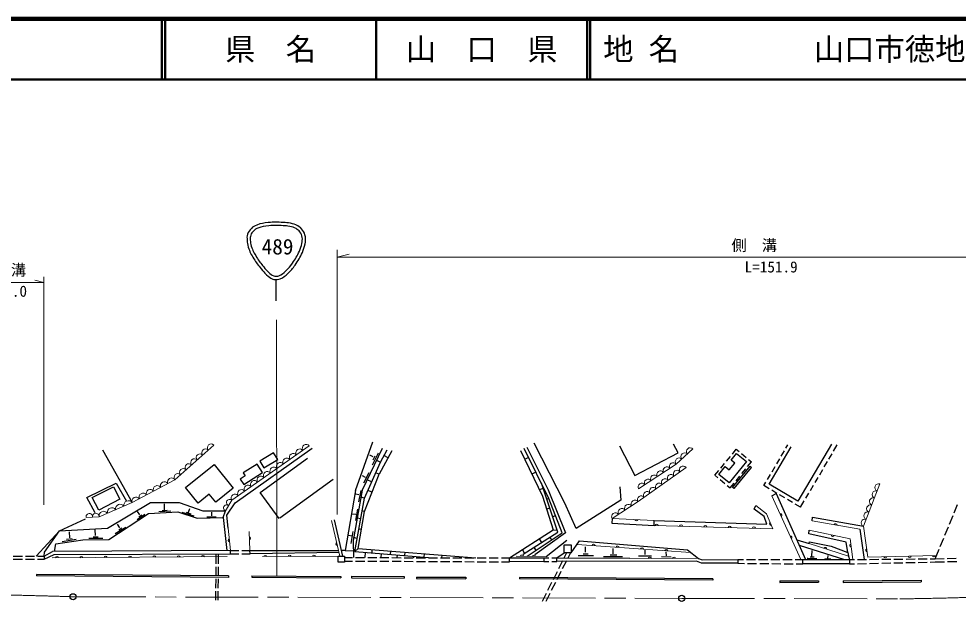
# Model space of a CAD drawing. Units: millimetres, scale not verified. Extents: x 40000 to 680000, y 20000 to 380000.
# Drawn here: x 274179 to 428815, y 283855 to 380000 of the extents above; entities that cross this region are included whole.
import ezdxf
from ezdxf.enums import TextEntityAlignment as Align

# ---------------------------------------------------------------- set-up
doc = ezdxf.new("R2010")
doc.units = ezdxf.units.MM
doc.header["$LTSCALE"] = 1000
doc.linetypes.add('CHAIN', pattern=[18.5, 12, -1.5, 3.5, -1.5])
for name, color, linetype, lineweight in [('M-BGD', 7, 'Continuous', 25), ('M-BMK', 2, 'CHAIN', 13), ('M-BMK-SRVR', 3, 'Continuous', 25), ('M-STR-HTXT', 7, 'Continuous', 13), ('M-STR-STRC', 7, 'Continuous', 25), ('M-TTL', 2, 'Continuous', 140), ('M-TTL-LINE', 7, 'Continuous', 50)]:
    doc.layers.add(name, color=color, linetype=linetype, lineweight=lineweight)
doc.layers.add('M-TTL-TXT', color=7, linetype='Continuous')
doc.styles.add('ＭＳ ゴシック', font='')
doc.styles.get('ＭＳ ゴシック').set_extended_font_data('MS Gothic')

msp = doc.modelspace()

# ---------------------------------------------------------------- linework, layer by layer
at = {"layer": 'M-BGD'}
for p, q in [((309771, 300366), (322493, 309344)), ((329619, 302372), (332451, 310406)), ((333990, 309283), (330718, 302445)), ((361440, 301091), (357390, 309291)), ((357811, 309546), (361345, 302501)), ((364062, 300340), (359032, 310205)), ((373055, 309730), (375611, 304879)), ((382702, 308614), (381954, 310035)), ((397693, 303438), (401322, 309577)), ((400460, 309345), (400785, 309895)), ((407957, 310015), (402419, 300645)), ((408300, 308864), (408917, 309909)), ((287971, 309066), (292849, 300404)), ((316124, 308603), (313839, 307241)), ((316794, 307479), (316124, 308603)), ((332511, 307918), (331947, 308222)), ((332424, 306615), (333401, 308591)), ((332533, 307440), (332848, 308081)), ((335577, 308916), (333526, 305058)), ((333697, 307060), (334796, 309112)), ((334972, 307779), (334294, 308176)), ((356739, 308966), (360370, 301457)), ((358103, 307848), (357438, 307520)), ((375611, 304879), (382702, 308614)), ((390681, 307243), (391317, 308015)), ((391431, 307412), (392333, 308506)), ((391635, 308401), (392287, 309193)), ((392287, 309193), (392774, 308791)), ((392333, 308506), (393975, 307154)), ((393160, 308473), (393932, 307837)), ((399696, 308053), (400205, 308914)), ((407536, 307573), (408045, 308434)), ((301625, 302879), (306339, 306684)), ((306339, 306684), (309475, 302800)), ((313404, 306740), (311116, 305285)), ((314286, 305352), (313404, 306740)), ((313839, 307241), (314509, 306117)), ((313926, 302047), (321696, 307691)), ((314509, 306117), (316794, 307479)), ((331060, 301126), (333697, 307060)), ((333087, 307396), (333697, 307060)), ((389409, 305036), (390465, 306318)), ((389727, 306086), (390363, 306858)), ((390465, 306318), (391122, 305777)), ((393975, 307154), (391089, 303651)), ((391122, 305777), (392049, 306903)), ((392049, 306903), (391431, 307412)), ((391681, 302914), (394560, 306409)), ((391935, 302705), (394814, 306200)), ((394153, 306326), (394805, 307117)), ((394318, 307519), (394805, 307117)), ((394814, 306200), (394560, 306409)), ((398170, 305471), (398679, 306331)), ((398933, 306762), (399442, 307623)), ((406773, 306281), (407282, 307142)), ((311431, 304790), (310635, 304284)), ((311116, 305285), (311431, 304790)), ((311203, 303391), (314286, 305352)), ((331241, 304553), (330775, 304792)), ((330981, 303631), (331838, 305357)), ((331084, 298953), (333526, 305058)), ((333526, 305058), (332923, 305320)), ((359297, 305431), (358612, 305093)), ((388757, 304908), (389409, 305700)), ((388757, 304908), (389245, 304507)), ((391089, 303651), (389409, 305036)), ((392246, 304011), (392882, 304782)), ((393199, 305168), (393835, 305940)), ((397407, 304179), (397916, 305040)), ((406010, 304990), (406519, 305851)), ((285405, 301228), (290215, 303597)), ((290215, 303597), (291900, 300667)), ((310635, 304284), (311203, 303391)), ((325912, 304192), (317170, 297842)), ((332265, 303839), (331528, 304139)), ((362899, 295515), (360201, 303599)), ((389630, 304189), (390402, 303553)), ((390788, 303235), (391276, 302833)), ((391276, 302833), (391928, 303625)), ((396827, 303199), (397152, 303749)), ((397685, 302692), (396827, 303199)), ((402419, 300645), (397693, 303438)), ((404484, 302407), (404992, 303268)), ((405247, 303699), (405756, 304560)), ((286280, 301225), (289757, 303013)), ((289757, 303013), (290811, 300965)), ((303689, 300322), (301625, 302879)), ((305525, 301805), (303689, 300322)), ((306597, 300477), (305525, 301805)), ((309475, 302800), (306597, 300477)), ((317013, 297797), (313926, 302047)), ((329619, 302372), (327928, 292512)), ((330718, 302445), (329204, 294167)), ((330179, 301681), (329636, 301790)), ((330147, 300553), (330526, 302409)), ((332342, 302098), (331619, 302386)), ((360497, 302714), (359864, 302503)), ((361345, 302501), (364154, 295444)), ((373097, 303002), (373268, 300828)), ((391935, 302705), (391681, 302914)), ((398977, 301928), (398116, 302437)), ((398159, 301515), (398876, 301886)), ((398876, 301886), (403696, 291047)), ((400268, 301165), (399407, 301674)), ((403720, 301116), (404229, 301977)), ((286748, 298738), (285405, 301228)), ((287334, 299177), (286280, 301225)), ((290811, 300965), (287334, 299177)), ((288775, 296198), (295856, 300398)), ((295856, 300398), (300569, 300423)), ((298190, 299243), (298157, 300203)), ((300569, 300423), (304473, 299055)), ((308452, 298315), (309771, 300366)), ((329497, 292384), (331060, 301126)), ((331060, 301126), (330504, 301279)), ((360370, 301457), (362144, 295901)), ((361440, 301091), (361084, 300953)), ((363649, 295411), (361440, 301091)), ((365918, 296140), (364062, 300340)), ((373268, 300828), (365918, 296140)), ((401559, 300402), (400699, 300911)), ((402848, 299640), (401990, 300148)), ((402848, 299640), (403466, 300686)), ((428149, 298730), (428720, 300117)), ((288995, 294348), (295516, 298597)), ((293683, 297619), (294942, 298476)), ((294095, 298379), (293704, 298921)), ((295516, 298597), (300367, 298890)), ((297221, 298935), (299232, 299041)), ((297766, 299118), (298605, 299166)), ((300367, 298890), (303558, 297848)), ((301041, 298858), (302971, 298226)), ((301716, 298829), (302488, 298563)), ((302141, 298814), (302334, 299451)), ((304473, 299055), (308219, 299041)), ((305964, 298205), (305971, 298827)), ((307839, 297962), (308219, 299041)), ((329636, 298469), (329083, 298523)), ((329636, 297459), (329973, 299315)), ((330034, 292848), (331084, 298953)), ((331084, 298953), (330693, 299075)), ((361570, 299497), (361051, 299324)), ((395217, 299346), (395527, 299920)), ((396856, 298106), (395217, 299346)), ((280887, 295734), (285185, 297736)), ((293921, 298053), (294432, 298379)), ((303558, 297848), (307839, 297962)), ((305146, 298068), (306673, 298082)), ((307839, 297962), (308402, 292547)), ((308633, 296190), (308452, 298315)), ((326075, 297594), (327461, 291587)), ((330456, 297751), (329878, 297854)), ((362546, 298247), (362051, 298054)), ((371835, 297771), (371822, 297029)), ((371822, 297029), (378774, 296655)), ((378774, 296655), (378774, 297452)), ((378774, 297452), (397290, 296847)), ((397290, 296847), (396856, 298106)), ((404772, 297416), (404820, 298017)), ((404820, 298017), (413204, 296503)), ((427389, 296880), (427959, 298267)), ((277053, 291594), (280887, 295734)), ((278396, 292225), (280887, 295734)), ((280887, 295734), (288775, 296198)), ((282557, 294606), (282507, 295598)), ((286780, 294978), (286751, 295918)), ((290069, 295300), (291773, 296374)), ((290839, 296255), (290438, 296863)), ((290644, 295951), (291165, 296266)), ((328866, 293650), (329246, 295669)), ((330568, 295956), (330148, 296028)), ((354945, 291309), (362144, 295901)), ((357196, 291927), (362899, 295515)), ((357887, 291577), (363649, 295411)), ((364154, 295444), (359110, 291790)), ((362144, 295901), (362783, 295863)), ((404230, 295260), (404254, 295887)), ((412601, 296033), (413359, 291051)), ((426628, 295030), (427198, 296418)), ((280302, 293640), (284746, 294299)), ((281327, 294028), (283635, 294404)), ((282036, 294368), (282984, 294527)), ((284746, 294299), (288995, 294348)), ((285724, 294544), (287989, 294573)), ((286411, 294775), (287236, 294790)), ((328974, 294887), (328519, 294974)), ((329204, 294167), (329252, 291359)), ((329877, 294511), (329293, 294656)), ((360281, 293868), (359902, 294471)), ((361008, 291522), (364397, 294239)), ((361909, 294253), (361609, 294704)), ((365122, 292134), (366500, 294109)), ((366500, 294109), (384250, 292611)), ((402261, 294274), (404280, 293694)), ((410393, 293913), (404230, 295260)), ((404280, 293694), (404345, 293928)), ((404345, 293928), (407908, 293235)), ((410619, 292185), (410393, 293913)), ((425867, 293181), (426437, 294568)), ((278360, 291596), (279730, 292352)), ((309033, 292551), (279730, 292352)), ((280058, 292354), (280302, 293640)), ((309033, 292551), (310376, 292551)), ((309043, 291979), (309033, 292551)), ((310876, 292551), (312219, 292551)), ((312248, 291987), (312219, 292551)), ((312219, 292551), (326827, 292542)), ((327928, 292512), (327245, 292525)), ((327928, 292512), (329233, 292457)), ((330034, 292848), (329497, 292384)), ((329497, 292384), (342268, 291333)), ((330034, 292848), (349399, 291319)), ((332309, 292669), (332269, 292156)), ((335379, 292426), (335338, 291904)), ((357445, 292084), (357077, 292669)), ((359344, 292546), (359000, 293062)), ((363927, 293444), (365114, 293451)), ((363935, 292127), (363927, 293444)), ((365114, 293451), (365122, 292134)), ((367465, 292233), (367465, 293112)), ((372008, 291998), (372016, 292874)), ((377305, 291868), (377305, 292577)), ((380771, 291665), (380756, 292324)), ((384250, 292611), (386055, 291192)), ((402644, 293413), (410088, 291030)), ((404722, 291594), (404793, 292504)), ((407908, 293235), (410619, 292185)), ((425036, 291160), (425677, 292718)), ((273273, 291105), (274773, 291104)), ((273277, 291591), (274777, 291592)), ((275273, 291103), (276773, 291101)), ((275277, 291593), (276777, 291594)), ((277273, 291101), (278351, 291099)), ((277277, 291595), (278360, 291596)), ((278351, 291099), (280001, 291842)), ((278360, 291596), (278351, 291099)), ((278360, 291596), (278396, 292225)), ((280001, 291842), (309043, 291979)), ((306677, 290348), (306694, 291968)), ((307050, 290348), (307060, 291970)), ((309043, 291979), (310395, 291982)), ((310895, 291984), (312248, 291987)), ((326907, 292201), (312248, 291987)), ((326755, 291582), (327775, 291590)), ((326762, 290613), (326755, 291582)), ((327775, 291590), (327782, 290620)), ((327777, 291362), (329111, 291359)), ((327781, 290793), (329118, 290786)), ((329611, 291358), (331111, 291355)), ((329618, 290784), (331118, 290776)), ((331178, 292246), (331152, 291355)), ((331611, 291354), (333111, 291351)), ((331618, 290774), (333118, 290766)), ((333611, 291350), (335111, 291348)), ((333618, 290764), (335118, 290756)), ((333834, 292027), (333778, 291350)), ((335611, 291347), (337111, 291344)), ((335618, 290754), (337118, 290746)), ((336438, 291813), (336399, 291345)), ((337611, 291343), (339111, 291340)), ((337618, 290744), (339118, 290736)), ((337718, 292242), (337677, 291711)), ((339171, 291588), (339151, 291340)), ((339611, 291339), (341111, 291336)), ((339618, 290734), (341118, 290726)), ((340897, 291446), (340942, 291987)), ((341611, 291335), (343111, 291332)), ((341618, 290724), (343118, 290717)), ((343611, 291331), (345111, 291328)), ((343808, 291761), (343774, 291330)), ((345611, 291327), (347111, 291324)), ((347611, 291323), (349111, 291320)), ((349611, 291319), (351111, 291316)), ((351611, 291315), (353111, 291312)), ((353611, 291311), (354945, 291309)), ((354945, 291309), (360578, 291319)), ((354956, 290657), (354945, 291309)), ((360578, 291319), (360599, 290712)), ((360578, 291319), (361407, 291319)), ((361907, 291319), (362737, 291319)), ((362737, 291319), (363935, 292127)), ((362737, 290712), (362737, 291319)), ((362737, 291319), (374770, 291254)), ((385729, 290779), (362737, 290712)), ((363695, 290828), (363019, 289488)), ((364312, 290831), (363637, 289492)), ((364352, 292129), (363920, 291274)), ((365122, 292134), (363935, 292127)), ((364969, 292133), (364538, 291278)), ((366271, 291691), (368800, 291680)), ((367074, 291995), (367920, 291995)), ((370431, 291564), (373579, 291550)), ((371524, 291825), (372616, 291817)), ((376183, 291658), (378340, 291658)), ((379982, 291535), (381581, 291506)), ((386576, 290432), (385729, 290779)), ((386055, 291192), (386641, 290997)), ((386641, 290997), (392523, 291033)), ((392523, 291033), (393467, 291035)), ((392523, 291033), (392523, 290415)), ((393967, 291035), (395467, 291038)), ((395967, 291038), (397467, 291041)), ((397967, 291041), (399467, 291044)), ((399967, 291044), (401467, 291047)), ((401967, 291047), (402911, 291049)), ((402911, 291049), (410911, 291028)), ((403255, 290330), (403235, 291048)), ((403972, 291287), (404042, 291287)), ((404042, 291287), (405561, 291234)), ((404444, 291494), (405082, 291464)), ((406872, 291204), (407847, 291163)), ((407333, 291287), (407392, 291730)), ((410619, 292185), (410767, 291607)), ((410767, 291607), (410911, 291028)), ((410911, 291028), (411724, 291036)), ((410911, 291028), (410920, 290330)), ((412224, 291040), (413724, 291055)), ((414224, 291059), (415723, 291073)), ((416223, 291078), (417723, 291092)), ((418223, 291097), (419723, 291111)), ((420223, 291115), (421723, 291129)), ((422223, 291134), (423723, 291148)), ((424223, 291153), (425036, 291160)), ((425036, 291160), (426494, 291200)), ((426994, 291213), (428493, 291254)), ((427079, 290690), (428579, 290729)), ((306656, 288348), (306671, 289848)), ((307037, 288348), (307047, 289848)), ((327782, 290620), (326762, 290613)), ((343618, 290714), (345118, 290707)), ((345618, 290704), (347118, 290697)), ((347618, 290694), (349118, 290687)), ((349618, 290684), (351118, 290677)), ((351618, 290674), (353118, 290667)), ((353618, 290664), (354956, 290657)), ((360599, 290712), (354956, 290657)), ((360599, 290712), (361418, 290712)), ((361918, 290712), (362737, 290712)), ((392523, 290415), (386576, 290432)), ((392523, 290415), (393639, 290406)), ((394139, 290402), (395639, 290390)), ((396139, 290386), (397639, 290374)), ((398139, 290370), (399639, 290359)), ((400139, 290355), (401639, 290343)), ((402139, 290339), (403255, 290330)), ((410920, 290330), (403255, 290330)), ((410920, 290330), (411720, 290348)), ((412219, 290358), (413719, 290391)), ((414219, 290402), (415719, 290434)), ((416218, 290445), (417718, 290477)), ((418218, 290488), (419718, 290521)), ((420218, 290532), (421717, 290564)), ((422217, 290575), (423717, 290607)), ((424217, 290618), (425016, 290635)), ((425016, 290635), (426580, 290677)), ((277116, 288591), (277114, 288341)), ((308694, 288104), (277114, 288341)), ((308696, 288354), (277116, 288591)), ((306635, 286348), (306651, 287848)), ((307025, 286348), (307034, 287848)), ((308696, 288354), (308694, 288104)), ((312546, 288381), (312544, 288131)), ((312544, 288131), (327199, 288022)), ((312546, 288381), (327201, 288272)), ((327201, 288272), (327199, 288022)), ((328932, 288291), (328930, 288041)), ((328930, 288041), (337640, 287993)), ((328932, 288291), (337642, 288243)), ((337642, 288243), (337640, 287993)), ((339628, 288161), (339627, 287911)), ((339627, 287911), (347750, 287879)), ((339628, 288161), (347751, 288129)), ((347751, 288129), (347750, 287879)), ((356627, 288091), (356626, 287841)), ((388445, 287625), (356626, 287841)), ((388446, 287875), (356627, 288091)), ((362793, 289042), (362118, 287703)), ((363411, 289046), (362735, 287707)), ((388446, 287875), (388445, 287625)), ((409880, 287508), (422700, 287630)), ((422700, 287630), (422702, 287380)), ((361892, 287257), (361216, 285918)), ((362510, 287260), (361834, 285921)), ((399430, 287528), (405822, 287549)), ((399430, 287528), (399431, 287278)), ((399431, 287278), (405823, 287299)), ((405822, 287549), (405823, 287299)), ((409880, 287508), (409882, 287258)), ((409882, 287258), (422702, 287380)), ((306614, 284348), (306630, 285848)), ((307012, 284348), (307021, 285848)), ((360991, 285471), (360315, 284132)), ((361609, 285475), (360933, 284136))]:
    msp.add_line(p, q, dxfattribs=at)
at = {"layer": 'M-BGD', "lineweight": 13}
for p, q in [((415935, 303483), (413204, 296503)), ((402911, 291049), (398159, 301515)), ((325668, 297480), (327052, 291585)), ((371835, 297771), (378774, 297452)), ((412601, 296033), (404772, 297416)), ((308633, 296190), (309033, 292551)), ((312219, 292551), (312077, 295669)), ((384751, 292217), (366097, 293531)), ((410767, 291607), (404280, 293694)), ((308480, 291514), (279697, 291310)), ((326755, 291582), (314275, 291514)), ((361008, 291522), (356055, 291609)), ((386055, 291192), (374770, 291254))]:
    msp.add_line(p, q, dxfattribs=at)
for points in [[(306278, 309855), (299878, 304172), (292849, 300404), (287406, 298071), (285253, 297981)], [(321992, 309737), (309221, 300823), (308219, 299041)], [(385147, 309250), (382400, 306722), (376210, 302656)], [(384012, 306173), (376136, 300569), (371835, 297771)], [(395527, 299920), (397262, 298544), (398319, 296111), (378774, 296655)], [(404254, 295887), (411006, 294425), (411443, 291033)], [(413204, 296503), (413945, 291436), (425248, 291676)]]:
    msp.add_lwpolyline(points, dxfattribs=at)
for centre, radius, start, end in [((305828, 309440), 612, 42.67405, 220.52652), ((321489, 309324), 651, 39.398, 210.42412), ((384705, 308812), 623, 44.6921, 220.53602), ((304000, 307816), 612, 42.67405, 220.52652), ((304914, 308628), 612, 42.67405, 220.52652), ((318296, 307095), 651, 39.398, 210.42412), ((319361, 307838), 651, 39.398, 210.42412), ((320425, 308581), 651, 39.398, 210.42412), ((382873, 307127), 623, 44.6921, 220.53602), ((383789, 307969), 623, 44.6921, 220.53602), ((302171, 306193), 612, 42.67405, 220.52652), ((303085, 307005), 612, 42.67405, 220.52652), ((316168, 305610), 651, 39.398, 210.42412), ((317232, 306352), 651, 39.398, 210.42412), ((380862, 305691), 617, 34.9152, 211.679), ((381894, 306369), 617, 34.9152, 211.679), ((383522, 305819), 604, 35.82887, 215.04456), ((300342, 304569), 612, 42.67405, 220.52652), ((301257, 305381), 612, 42.67405, 220.52652), ((314039, 304124), 651, 39.398, 210.42412), ((315103, 304867), 651, 39.398, 210.42412), ((378798, 304336), 617, 34.9152, 211.679), ((379830, 305014), 617, 34.9152, 211.679), ((381553, 304418), 604, 35.82887, 215.04456), ((382537, 305119), 604, 35.82887, 215.04456), ((296981, 302542), 668, 34.04538, 202.35239), ((298153, 303170), 668, 34.04538, 202.35239), ((299324, 303798), 668, 34.04538, 202.35239), ((311911, 302639), 651, 39.398, 210.42412), ((312975, 303381), 651, 39.398, 210.42412), ((376735, 302981), 617, 34.9152, 211.679), ((377767, 303658), 617, 34.9152, 211.679), ((379584, 303017), 604, 35.82887, 215.04456), ((380569, 303718), 604, 35.82887, 215.04456), ((415731, 302893), 625, 70.93366, 246.33013), ((294639, 301286), 668, 34.04538, 202.35239), ((295810, 301914), 668, 34.04538, 202.35239), ((309782, 301153), 651, 39.398, 210.42412), ((310846, 301896), 651, 39.398, 210.42412), ((377615, 301616), 604, 35.82887, 215.04456), ((378600, 302317), 604, 35.82887, 215.04456), ((415276, 301729), 625, 70.93366, 246.33013), ((290870, 299385), 757, 35.14732, 191.24986), ((292231, 299968), 757, 35.14732, 191.24986), ((293467, 300658), 668, 34.04538, 202.35239), ((308398, 299527), 518, 51.535, 249.82405), ((308899, 300418), 518, 51.535, 249.82405), ((374547, 299484), 643, 36.8537, 209.22208), ((375622, 300183), 643, 36.8537, 209.22208), ((376631, 300916), 604, 35.82887, 215.04456), ((414366, 299403), 625, 70.93366, 246.33013), ((414821, 300566), 625, 70.93366, 246.33013), ((285789, 298061), 542, 356.2348, 188.53708), ((286865, 298106), 542, 356.2348, 188.53708), ((288148, 298218), 757, 35.14732, 191.24986), ((289509, 298802), 757, 35.14732, 191.24986), ((372396, 298085), 643, 36.8537, 209.22208), ((373471, 298784), 643, 36.8537, 209.22208), ((399553, 298310), 256, 307.10035, 101.73958), ((413911, 298239), 625, 70.93366, 246.33013), ((375833, 297644), 256, 190.04795, 344.68718), ((398025, 296928), 256, 126.16177, 280.80101), ((408653, 296673), 256, 2.66685, 157.30609), ((413455, 297076), 625, 70.93366, 246.33013), ((379191, 296587), 256, 11.08803, 165.72726), ((383189, 296476), 256, 11.08803, 165.72726), ((387188, 296365), 256, 11.08803, 165.72726), ((391186, 296253), 256, 11.08803, 165.72726), ((395184, 296142), 256, 11.08803, 165.72726), ((308908, 294208), 256, 108.94536, 263.58459), ((312072, 294546), 256, 285.29367, 79.9329), ((326637, 293599), 256, 115.89055, 270.52979), ((401206, 294668), 256, 307.10035, 101.73958), ((408175, 295096), 256, 180.46244, 335.10168), ((368786, 293285), 256, 8.65107, 163.29031), ((372776, 293004), 256, 8.65107, 163.29031), ((376766, 292723), 256, 8.65107, 163.29031), ((380757, 292442), 256, 8.65107, 163.29031), ((406942, 292778), 256, 354.84629, 149.48553), ((411202, 293350), 256, 110.02566, 264.66489), ((413839, 292554), 256, 110.99724, 265.63648), ((280481, 291259), 256, 13.08547, 167.7247), ((284481, 291288), 256, 13.08547, 167.7247), ((288481, 291316), 256, 13.08547, 167.7247), ((292481, 291344), 256, 13.08547, 167.7247), ((296480, 291373), 256, 13.08547, 167.7247), ((300480, 291401), 256, 13.08547, 167.7247), ((304480, 291429), 256, 13.08547, 167.7247), ((314756, 291460), 256, 12.99643, 167.63567), ((318756, 291482), 256, 12.99643, 167.63567), ((322755, 291504), 256, 12.99643, 167.63567), ((357008, 291536), 256, 11.67603, 166.31526), ((359007, 291501), 256, 11.67603, 166.31526), ((378054, 291179), 256, 12.36703, 167.00626), ((382054, 291158), 256, 12.36703, 167.00626), ((416822, 291554), 256, 193.89675, 348.53599), ((420822, 291639), 256, 193.89675, 348.53599), ((424821, 291724), 256, 193.89675, 348.53599)]:
    msp.add_arc(centre, radius, start, end, dxfattribs=at)
at = {"layer": 'M-BMK'}
for p, q in [((283110, 284919), (383305, 284655)), ((383305, 284655), (419231, 284560))]:
    msp.add_line(p, q, dxfattribs=at)
for centre, radius, start, end in [((403997, 1243957), 959518, 270.90974, 274.66033), ((246677, -877677), 1163166, 88.20508, 93.03745)]:
    msp.add_arc(centre, radius, start, end, dxfattribs=at)
at = {"layer": 'M-BMK-SRVR'}
for centre in [(283110, 284919), (383305, 284655)]:
    msp.add_circle(centre, 500, dxfattribs=at)
at = {"layer": 'M-STR-HTXT'}
for p, q in [((326585, 341965), (326585, 298449)), ((326585, 340780), (328585, 341280)), ((326585, 340780), (479406, 340780)), ((278296, 300035), (278296, 337548)), ((265203, 336611), (278296, 336611)), ((278296, 336611), (276796, 336986))]:
    msp.add_line(p, q, dxfattribs=at)
at = {"layer": 'M-STR-STRC'}
msp.add_line((316549, 333586), (316549, 337124), dxfattribs=at)
at = {"layer": 'M-STR-STRC', "lineweight": 13}
msp.add_line((316579, 330475), (316660, 288350), dxfattribs=at)
at = {"layer": 'M-STR-STRC'}
for points in [[(315247, 346468), (316202, 346571), (316747, 346542), (317706, 346494), (318173, 346471), (318440, 346465), (318896, 346362), (319387, 346251), (319679, 346194), (320112, 345939), (320459, 345735), (320645, 345578), (320879, 345251), (321154, 344868), (321270, 344605), (321355, 344141), (321438, 343683), (321386, 343409), (321302, 342951), (321201, 342395), (321081, 342093), (320853, 341576), (320472, 340718), (320204, 340254), (319663, 339487), (319262, 338919), (319016, 338605), (318499, 338139), (318032, 337716), (317760, 337455), (317177, 337213), (317013, 337145), (316906, 337143), (316728, 337134), (316438, 337119), (316261, 337091), (315987, 337187), (315525, 337349), (315325, 337579), (314956, 337901), (314576, 338232), (314403, 338462), (314084, 338853), (313573, 339476), (313281, 339827), (312867, 340518), (312438, 341236), (312192, 341651), (311942, 342449), (311807, 342878), (311775, 343136), (311757, 343586), (311741, 343969), (311710, 344202), (311836, 344564), (311983, 344986), (312151, 345203), (312471, 345516), (312759, 345798), (312969, 345919), (313343, 346071), (314047, 346357), (314492, 346386), (315247, 346468)], [(315355, 345951), (316258, 346047), (316773, 346013), (317680, 345966), (318111, 345943), (318357, 345939), (318779, 345844), (319206, 345747), (319461, 345698), (319839, 345475), (320110, 345315), (320256, 345192), (320440, 344936), (320661, 344628), (320754, 344417), (320822, 344044), (320892, 343660), (320848, 343430), (320778, 343047), (320685, 342539), (320576, 342263), (320367, 341791), (320004, 340970), (319747, 340527), (319229, 339793), (318854, 339263), (318625, 338969), (318142, 338534), (317728, 338159), (317487, 337927), (316970, 337713), (316871, 337672), (316807, 337671), (316700, 337666), (316493, 337655), (316365, 337634), (316169, 337703), (315782, 337840), (315615, 338032), (315306, 338301), (314952, 338610), (314791, 338825), (314493, 339188), (314002, 339788), (313720, 340125), (313323, 340791), (312919, 341467), (312687, 341857), (312451, 342609), (312333, 342986), (312304, 343212), (312288, 343607), (312276, 343912), (312252, 344097), (312352, 344385), (312466, 344715), (312598, 344885), (312848, 345130), (313079, 345356), (313246, 345452), (313545, 345574), (314214, 345846), (314637, 345874), (315355, 345951)]]:
    msp.add_open_spline(points, degree=3, knots=[0, 0, 0, 0, 1, 1, 1, 2, 2, 2, 3, 3, 3, 4, 4, 4, 5, 5, 5, 6, 6, 6, 7, 7, 7, 8, 8, 8, 9, 9, 9, 10, 10, 10, 11, 11, 11, 12, 12, 12, 13, 13, 13, 14, 14, 14, 15, 15, 15, 16, 16, 16, 17, 17, 17, 18, 18, 18, 19, 19, 19, 20, 20, 20, 21, 21, 21, 21], dxfattribs=at)
at = {"layer": 'M-TTL'}
msp.add_line((680000, 380000), (40000, 380000), dxfattribs=at)
at = {"layer": 'M-TTL-LINE'}
for p, q in [((297750, 380000), (297750, 370000)), ((298250, 380000), (298250, 370000)), ((333000, 380000), (333000, 370000)), ((367750, 380000), (367750, 370000)), ((368250, 380000), (368250, 370000)), ((40000, 370000), (680000, 370000))]:
    msp.add_line(p, q, dxfattribs=at)

# ---------------------------------------------------------------- texts
at = {"layer": 'M-STR-HTXT', "style": 'ＭＳ ゴシック'}
for s, p in [('側\u3000溝', (391489, 341258)), ('側\u3000溝', (267893, 337217)), ('L=151.9', (393660, 337712)), ('L=13.0', (268055, 333720))]:
    msp.add_text(s, height=1833, dxfattribs=at).set_placement(p, align=Align.BOTTOM_LEFT)
at = {"layer": 'M-STR-STRC', "style": 'ＭＳ ゴシック'}
msp.add_text('489', height=2566, dxfattribs=at).set_placement((314157, 340458), align=Align.BOTTOM_LEFT)
at = {"layer": 'M-TTL-TXT', "style": 'ＭＳ ゴシック'}
for s, p in [('県\u3000名', (315625, 375000)), ('山\u3000口\u3000県', (350375, 375000))]:
    msp.add_text(s, height=3666, dxfattribs=at).set_placement(p, align=Align.MIDDLE_CENTER)
for s, p in [('地 名', (370380, 375000)), ('山口市徳地小古祖', (405024, 375000))]:
    msp.add_text(s, height=3666, dxfattribs=at).set_placement(p, align=Align.MIDDLE_LEFT)

doc.saveas('drawing.dxf')
